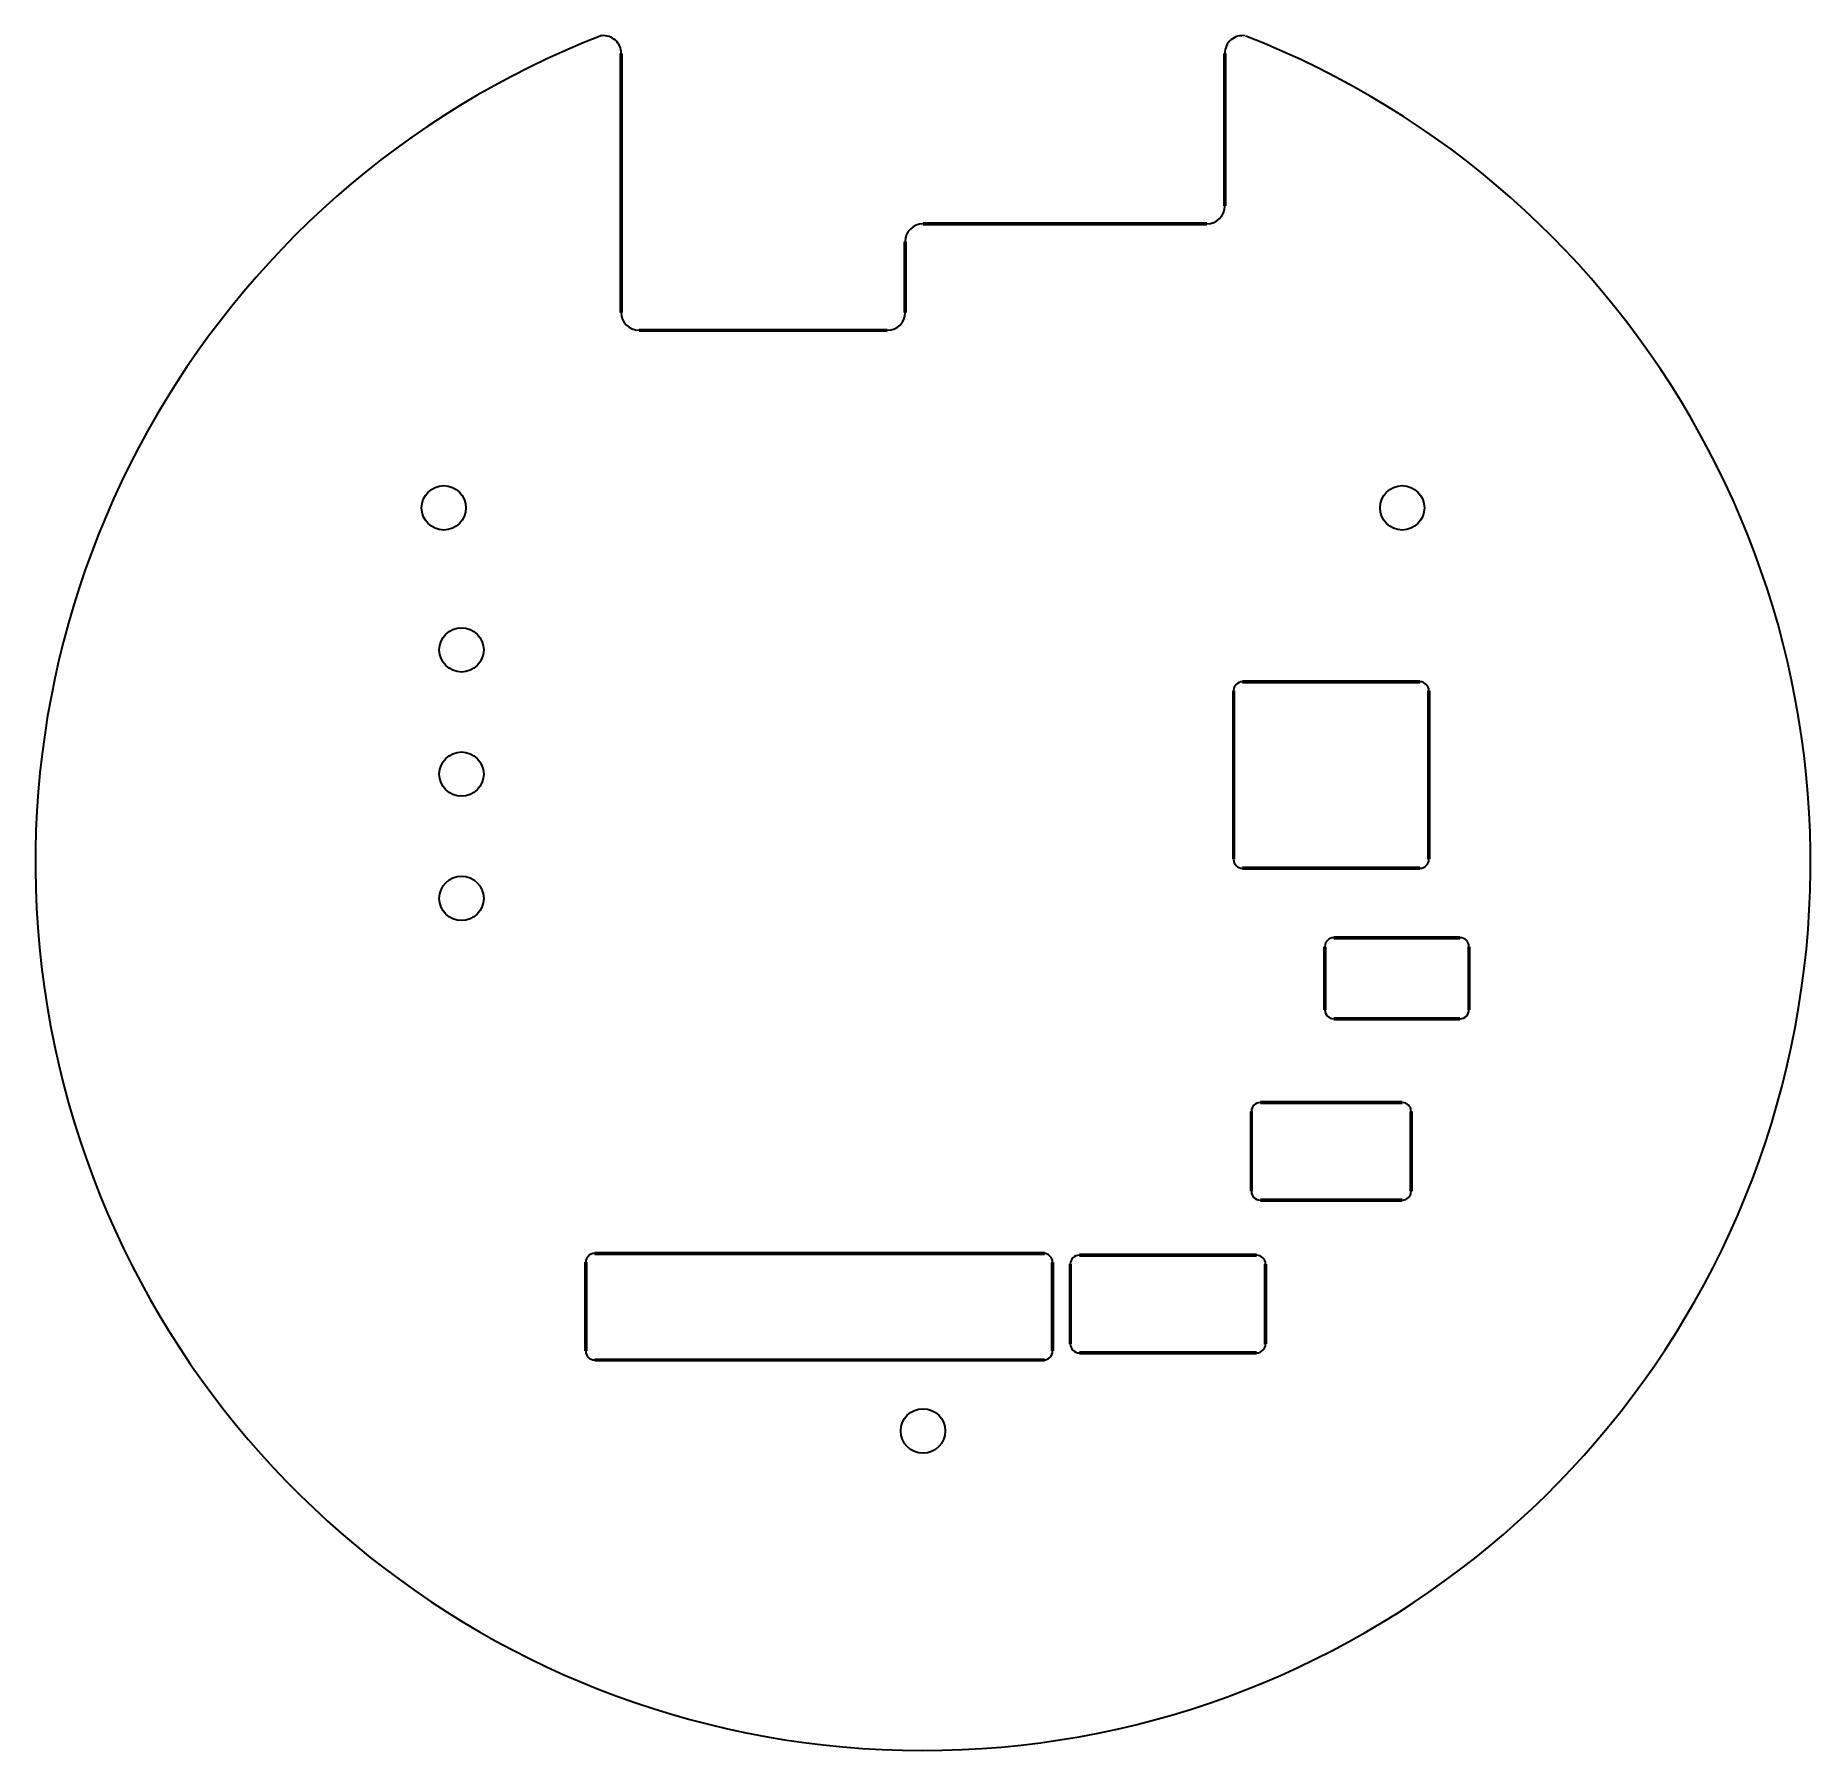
# Model space of a CAD drawing. Header units: millimetres. Extents: x 0 to 100, y 0 to 97.
import ezdxf

# ---------------------------------------------------------------- set-up
doc = ezdxf.new("R2010")
doc.units = ezdxf.units.MM
doc.layers.add('BoardOutLine', color=7, linetype='Continuous', true_color=0xff00ff)

msp = doc.modelspace()

# ---------------------------------------------------------------- linework, layer by layer
at = {"layer": 'BoardOutLine', "const_width": 0.2}
for points in [[(33, 81), (33, 95.6)], [(67, 95.6), (67, 87)], [(66, 86), (50, 86)], [(49, 85), (49, 81)], [(48, 80), (34, 80)], [(68, 60.2), (78, 60.2)], [(67.5, 50.2), (67.5, 59.7)], [(78.5, 59.7), (78.5, 50.2)], [(78, 49.7), (68, 49.7)], [(72.64, 45.28), (72.64, 41.72)], [(80.26, 45.78), (73.14, 45.78)], [(80.76, 41.72), (80.76, 45.28)], [(73.14, 41.22), (80.26, 41.22)], [(68.5, 36), (68.5, 31.5)], [(77, 36.5), (69, 36.5)], [(77.5, 31.5), (77.5, 36)], [(69, 31), (77, 31)], [(31.5, 28), (56.85, 28)], [(68.8, 27.9), (58.8, 27.9)], [(31, 27.52), (31, 22.5)], [(57.3, 27.5), (57.3, 22.5)], [(58.3, 27.4), (58.3, 22.9)], [(69.3, 22.9), (69.3, 27.4)], [(31.5, 22), (56.85, 22)], [(58.8, 22.4), (68.8, 22.4)]]:
    msp.add_lwpolyline(points, dxfattribs=at)
at = {"layer": 'BoardOutLine'}
for centre in [(23, 70), (77, 70), (24, 62), (24, 55), (24, 48), (50, 18)]:
    msp.add_circle(centre, 1.25, dxfattribs=at)
for centre, radius, start, end in [((50, 50), 50, 111.2268, 68.6665), ((32, 95.6), 1, 0.0024, 95.7099), ((68, 95.6), 1, 81.1043, 179.9964), ((50, 85), 1, 90, 179.9971), ((66, 87), 1, 270, 359.9971), ((34, 81), 1, 180.0029, 270), ((48, 81), 1, 270, 359.9971), ((68, 59.7), 0.5, 90, 179.9971), ((78, 59.7), 0.5, 0.0029, 90), ((68, 50.2), 0.5, 180.0029, 270), ((78, 50.2), 0.5, 270, 359.9971), ((73.14, 45.28), 0.5, 90, 179.9971), ((80.26, 45.28), 0.5, 0.0029, 90), ((73.14, 41.72), 0.5, 180.0029, 270), ((80.26, 41.72), 0.5, 270, 359.9971), ((69, 36), 0.5, 90, 179.9971), ((77, 36), 0.5, 0.0029, 90), ((69, 31.5), 0.5, 180.0029, 270), ((77, 31.5), 0.5, 270, 359.9971), ((31.5, 27.5), 0.5, 90, 180), ((56.8, 27.5), 0.5, 0, 90), ((58.8, 27.4), 0.5, 90, 179.9971), ((68.8, 27.4), 0.5, 0.0029, 90), ((31.5, 22.5), 0.5, 180, 270), ((56.8, 22.5), 0.5, 270, 359.9971), ((58.8, 22.9), 0.5, 180.0029, 270), ((68.8, 22.9), 0.5, 270, 359.9971)]:
    msp.add_arc(centre, radius, start, end, dxfattribs=at)

doc.saveas('drawing.dxf')
